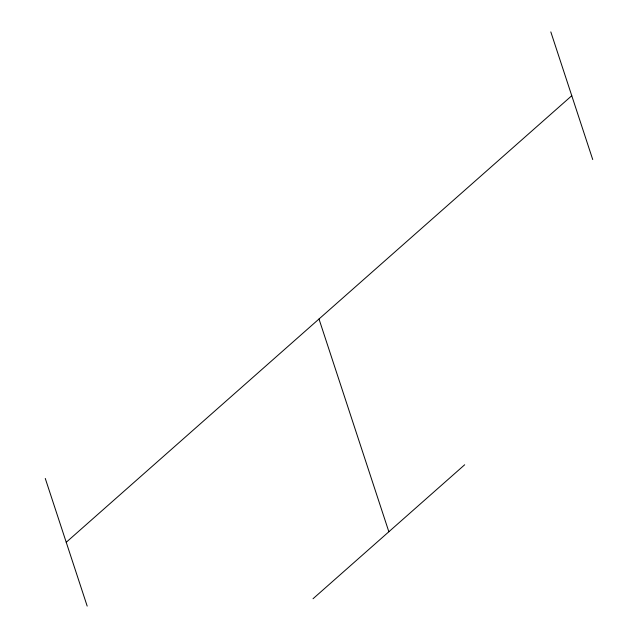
<?xml version="1.0" encoding="UTF-8"?>
<svg xmlns="http://www.w3.org/2000/svg" width="638" height="638" viewBox="0 0 638 638"><rect width="100%" height="100%" fill="white"/><g stroke="black" fill="none" stroke-linecap="round" stroke-linejoin="round"><path stroke-width="0.96" d="M66.232 542.276L571.768 95.724M313.027 598.739L464.687 464.767M550.817 31.9L592.726 159.548M319 319L388.853 531.749M45.274 478.452L87.183 606.1"/></g></svg>
